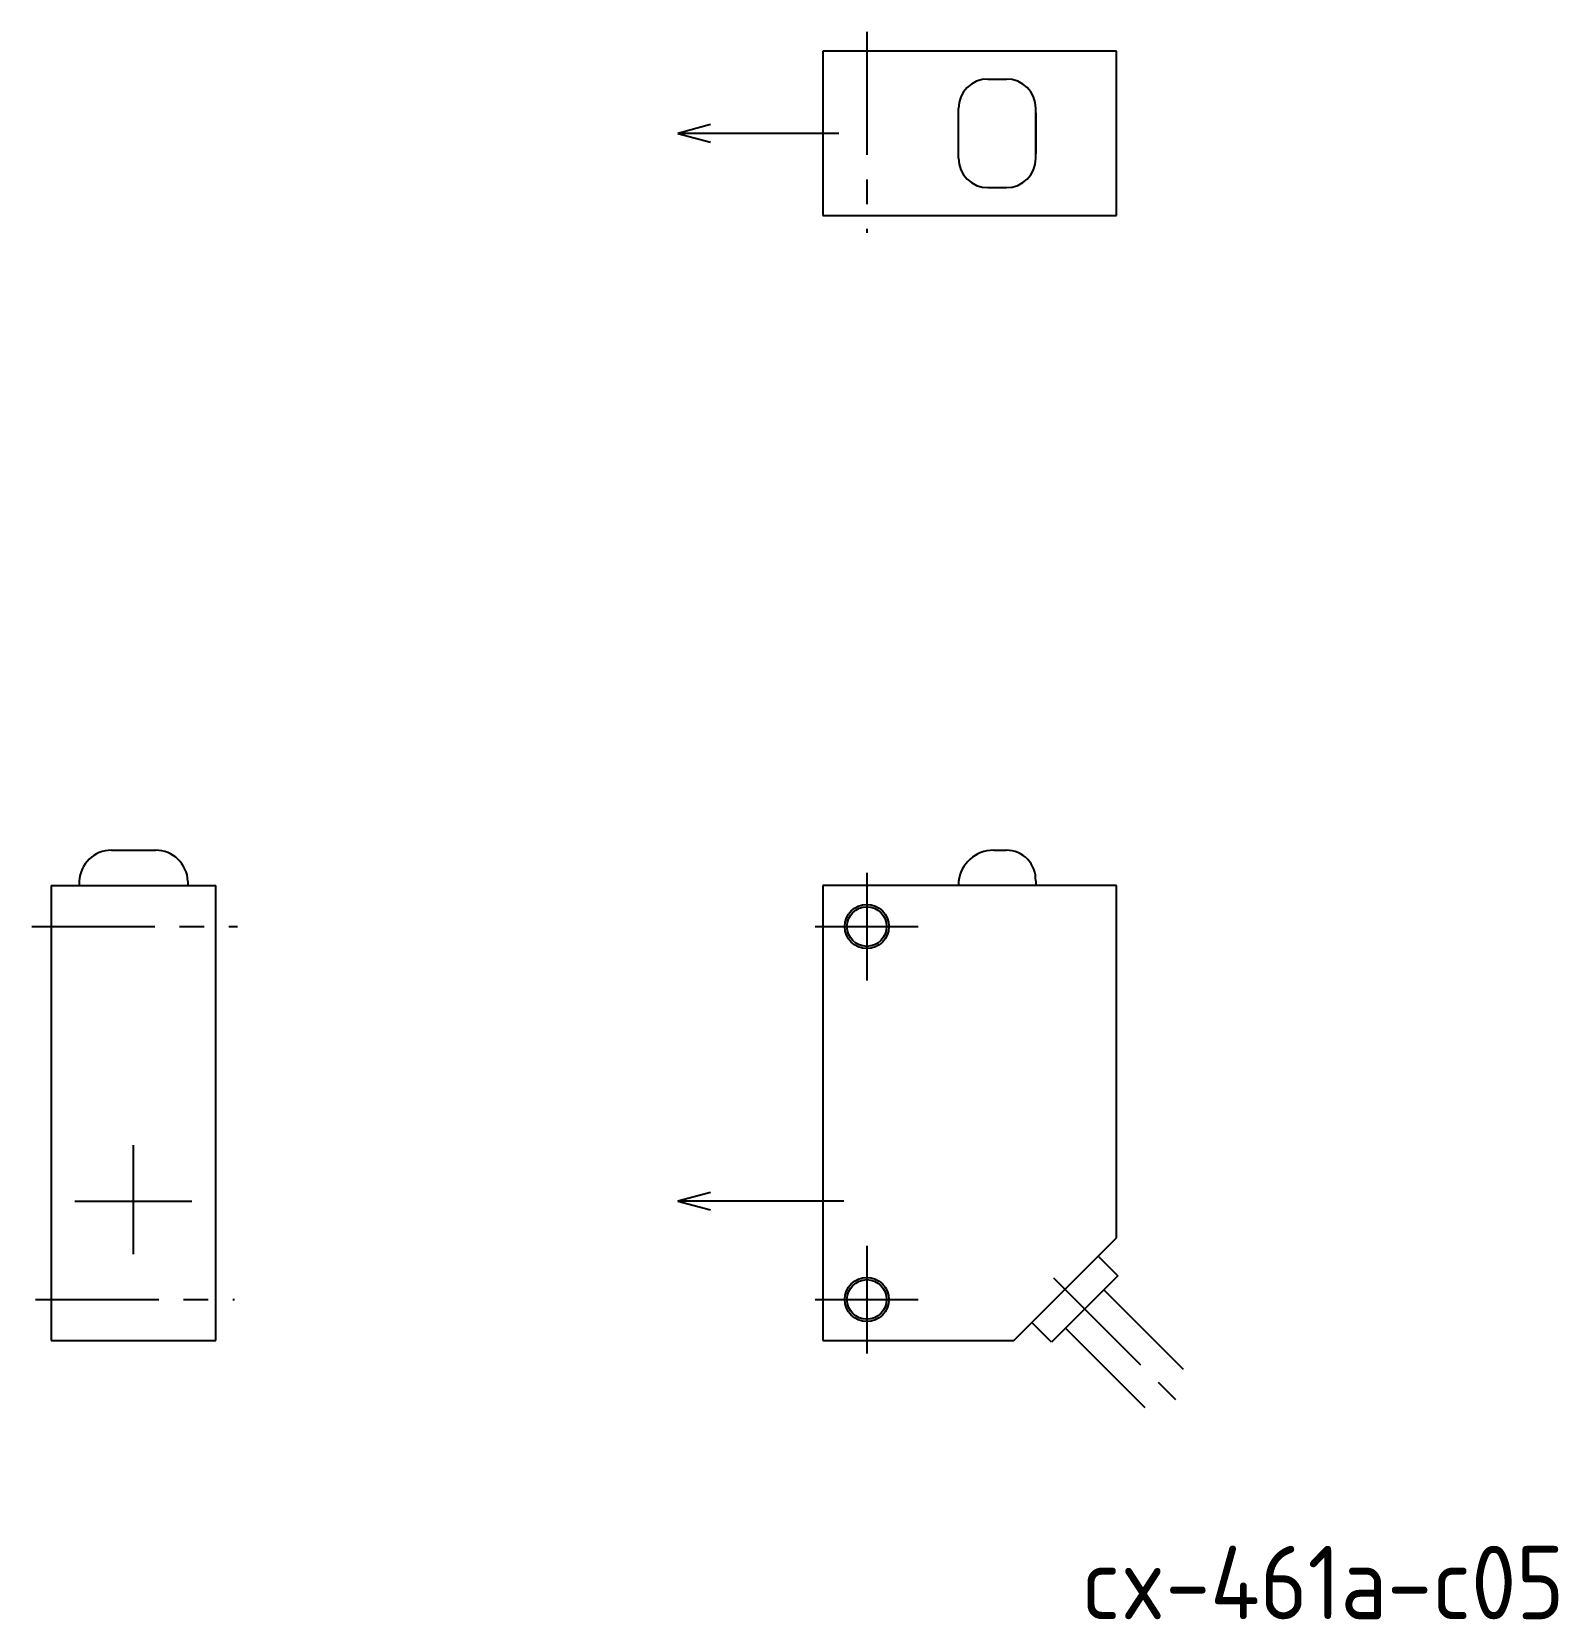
# Model space of a CAD drawing. Extents: x 48 to 152, y 548 to 656.
import ezdxf

# ---------------------------------------------------------------- set-up
doc = ezdxf.new("R2010")
doc.units = 0
doc.linetypes.add('CENTER', pattern=[13.421505, 8.388441, -1.677688, 1.677688, -1.677688])
doc.layers.get('0').update_dxf_attribs({"linetype": 'CONTINUOUS'})
doc.styles.get("Standard").update_dxf_attribs({"font": 'isocp.shx', "bigfont": 'extfont.shx'})

msp = doc.modelspace()

# ---------------------------------------------------------------- linework, layer by layer
at = {"color": 4, "linetype": 'CENTER'}
for p, q in [((105.07, 656.14), (105.07, 642.45)), ((105.07, 598.85), (105.07, 591.52)), ((48.21, 595.19), (62.22, 595.19)), ((101.56, 595.19), (108.57, 595.19)), ((55.14, 572.87), (55.14, 580.31)), ((51.13, 576.49), (59.11, 576.49)), ((105.07, 573.45), (105.07, 566.12)), ((117.78, 571.27), (127.08, 561.97)), ((48.47, 569.79), (62.01, 569.79)), ((101.56, 569.79), (108.57, 569.79))]:
    msp.add_line(p, q, dxfattribs=at)
at = {"color": 7, "linetype": 'CONTINUOUS'}
for p, q in [((102.07, 654.82), (102.07, 643.62)), ((122.07, 654.82), (102.07, 654.82)), ((122.07, 643.62), (122.07, 654.82)), ((113.32, 652.92), (114.57, 652.92)), ((111.32, 647.52), (111.32, 650.92)), ((116.57, 647.52), (116.57, 650.92)), ((116.57, 650.62), (116.57, 647.82)), ((113.32, 645.52), (114.57, 645.52)), ((102.07, 643.62), (122.07, 643.62)), ((56.64, 600.38), (53.64, 600.38)), ((113.7, 600.39), (114.57, 600.39)), ((113.87, 600.39), (114.47, 600.39)), ((49.54, 597.99), (49.54, 566.99)), ((49.54, 597.99), (60.74, 597.99)), ((51.44, 598.27), (51.44, 597.99)), ((51.44, 598.27), (51.44, 597.98)), ((51.44, 598.27), (51.44, 597.98)), ((51.44, 598.27), (51.44, 597.98)), ((51.44, 598.27), (51.44, 597.98)), ((58.84, 598.27), (58.84, 597.99)), ((58.84, 598.27), (58.84, 597.99)), ((58.84, 598.27), (58.84, 597.99)), ((58.84, 598.27), (58.84, 597.99)), ((58.84, 598.27), (58.84, 597.99)), ((60.74, 566.99), (60.74, 597.99)), ((122.07, 597.99), (102.07, 597.99)), ((102.07, 597.99), (102.07, 566.99)), ((111.32, 598.25), (111.32, 597.99)), ((116.57, 598.3), (116.57, 597.99)), ((122.07, 573.99), (122.07, 597.99)), ((115.07, 566.99), (122.07, 573.99)), ((120.83, 572.75), (122.17, 571.4)), ((122.17, 571.4), (117.65, 566.88)), ((121.22, 570.45), (126.62, 565.04)), ((117.65, 566.88), (116.3, 568.22)), ((118.6, 567.83), (124.01, 562.43)), ((49.54, 566.99), (60.74, 566.99)), ((102.07, 566.99), (115.07, 566.99)), ((104.57, 566.99), (105.07, 566.99))]:
    msp.add_line(p, q, dxfattribs=at)
at = {"color": 2, "linetype": 'CONTINUOUS'}
for p, q in [((94.43, 649.82), (92.19, 649.22)), ((103.16, 649.22), (92.19, 649.22)), ((92.19, 649.22), (94.43, 648.62)), ((94.43, 577.08), (92.19, 576.49)), ((103.51, 576.49), (92.19, 576.49)), ((92.19, 576.49), (94.43, 575.89))]:
    msp.add_line(p, q, dxfattribs=at)
at = {"color": 7, "linetype": 'CONTINUOUS'}
for centre in [(105.07, 595.19), (105.07, 569.79)]:
    msp.add_circle(centre, 1.5, dxfattribs=at)
at = {"color": 2, "linetype": 'CONTINUOUS'}
for centre in [(105.07, 595.19), (105.07, 569.79)]:
    msp.add_circle(centre, 1.35, dxfattribs=at)
at = {"color": 7, "linetype": 'CONTINUOUS'}
for centre, radius, start, end in [((113.32, 650.92), 2, 90, 180), ((114.57, 650.92), 2, 0, 90), ((113.32, 647.52), 2, 180, 270), ((114.57, 647.52), 2, 270, 0), ((53.64, 598.19), 2.2, 90, 177.7055), ((56.64, 598.19), 2.2, 2.2945, 90), ((113.7, 597.99), 2.4, 90, 173.6206), ((114.57, 598.39), 2, 357.5081, 90)]:
    msp.add_arc(centre, radius, start, end, dxfattribs=at)

# ---------------------------------------------------------------- texts
at = {"color": 2}
msp.add_text('cx-461a-c05', height=5, dxfattribs=at).set_placement((119.68, 548.01))

doc.saveas('drawing.dxf')
